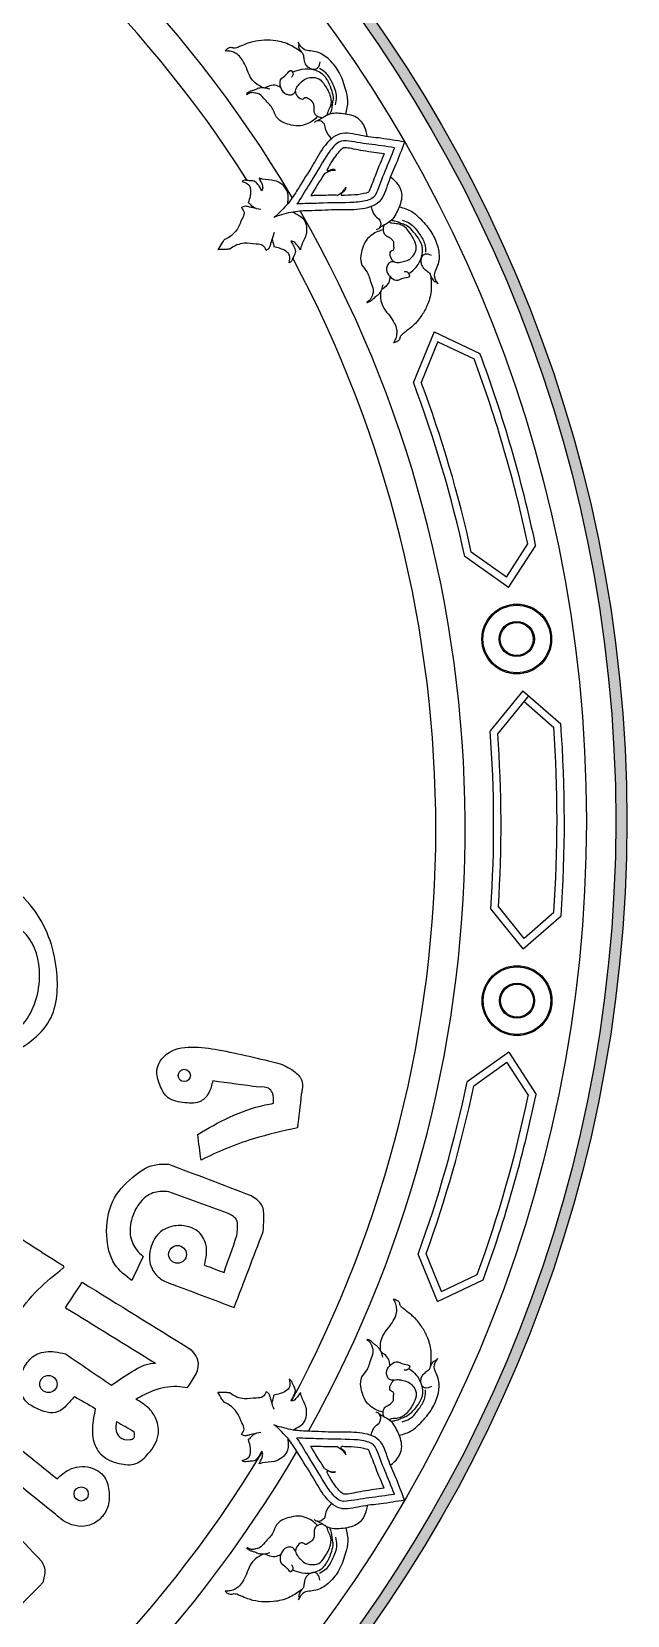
# Model space of a CAD drawing. Header units: millimetres. Extents: x -244126 to 368105, y -173968 to 259060.
# Drawn here: x -169177 to -168868, y 75239 to 76061 of the extents above; entities that cross this region are included whole.
import ezdxf
from ezdxf.enums import TextEntityAlignment as Align

# ---------------------------------------------------------------- set-up
doc = ezdxf.new("R2010")
doc.units = ezdxf.units.MM
doc.header["$MEASUREMENT"] = 0
for name, color, linetype in [('A00-TITLEBLOCK+XREF', 7, 'Continuous'), ('HEADtext', 7, 'Continuous'), ('LOGO', 7, 'Continuous')]:
    doc.layers.add(name, color=color, linetype=linetype)
doc.styles.add('Cordia2', font='cordia.shx', dxfattribs={"height": 0.2})

# ---------------------------------------------------------------- blocks, each defined once
blk = doc.blocks.new('LOGO-DPT')
at = {"layer": 'LOGO'}
h = blk.add_hatch(color=256, dxfattribs=at)
edge = h.paths.add_edge_path(flags=17)
edge.add_arc((-0.0088, 1.9995), 1.9837, 0, 360)
edge = h.paths.add_edge_path()
edge.add_arc((-0.0088, 1.9995), 1.9995, 0, 360)
for p, q in [((1.7151, 2.6988), (1.6855, 2.6268)), ((1.7151, 2.6988), (1.7807, 2.6679)), ((1.7207, 2.6849), (1.6967, 2.6266)), ((1.7106, 2.6893), (1.7111, 2.6891)), ((1.7206, 2.6846), (1.7723, 2.6603)), ((1.8214, 2.3332), (1.7589, 2.3778)), ((1.8186, 2.3481), (1.7683, 2.384)), ((1.8185, 2.3481), (1.8492, 2.3956)), ((1.8214, 2.3332), (1.8604, 2.3935)), ((1.8126, 2.3389), (1.8128, 2.3393)), ((1.8422, 2.1857), (1.7953, 2.1282)), ((1.8504, 2.1791), (1.8061, 2.1248)), ((1.8353, 2.1778), (1.8356, 2.1776)), ((1.8422, 2.1857), (1.8964, 2.1384)), ((1.8435, 2.1707), (1.8862, 2.1333)), ((1.8426, 1.8167), (1.7963, 1.8741)), ((1.844, 1.8317), (1.807, 1.8775)), ((1.8426, 1.8167), (1.8966, 1.864)), ((1.8439, 1.8318), (1.8865, 1.869)), ((1.8356, 1.8246), (1.836, 1.8249)), ((1.822, 1.6691), (1.7623, 1.6265)), ((1.8192, 1.6542), (1.7718, 1.6203)), ((1.8132, 1.6634), (1.8134, 1.663)), ((1.8191, 1.6542), (1.8499, 1.6066)), ((1.822, 1.6691), (1.861, 1.6087)), ((1.7202, 1.3128), (1.6924, 1.3804)), ((1.7257, 1.327), (1.7037, 1.3806)), ((1.7202, 1.3128), (1.7853, 1.3435)), ((1.7257, 1.327), (1.7769, 1.3512))]:
    blk.add_line(p, q, dxfattribs=at)
for centre, radius in [((-0.0088, 1.9995), 1.9995), ((-0.0088, 1.9995), 1.9837), ((-0.0088, 1.9995), 1.9417), ((1.8333, 2.2597), 0.0499), ((1.8333, 2.2597), 0.0483), ((1.8333, 2.2597), 0.0252), ((1.8333, 2.2597), 0.0236), ((1.8337, 1.7427), 0.0499), ((1.8337, 1.7427), 0.0483), ((1.8337, 1.7427), 0.0252), ((1.8337, 1.7427), 0.0236), ((1.358, 1.6358), 0.00876), ((1.3483, 1.38), 0.0127), ((1.1637, 1.1946), 0.0123), ((1.2105, 1.0375), 0.0102)]:
    blk.add_circle(centre, radius, dxfattribs=at)
for centre, radius, start, end in [((-0.0088, 1.9889), 1.7684, 30.6753, 88.728), ((-0.0088, 1.9889), 1.7264, 32.4477, 87.7681), ((-0.0088, 1.9889), 1.7684, 330.835, 29.9151), ((-0.0088, 1.9889), 1.7264, 331.6979, 28.174), ((-0.0088, 1.9995), 1.8997, 12.0345, 20.355), ((-0.0088, 1.9995), 1.9102, 11.9041, 20.4837), ((0.0004, 1.9942), 1.7999, 12.305, 20.5773), ((0.0004, 1.9942), 1.8104, 12.4333, 20.4464), ((0.0004, 1.9942), 1.7999, 356.1749, 4.2689), ((-0.0088, 1.9995), 1.8997, 356.0628, 4.0404), ((-0.0088, 1.9995), 1.9102, 355.9325, 4.1705), ((0.0004, 1.9942), 1.8104, 356.3048, 4.1362), ((0.0004, 1.9942), 1.7999, 340.0606, 348.212), ((0.0004, 1.9942), 1.8104, 340.1894, 348.082), ((-0.0088, 1.9995), 1.9102, 339.9153, 348.1949), ((-0.0088, 1.9995), 1.8997, 340.0454, 348.0648), ((-0.0088, 1.9889), 1.7684, 270.6414, 329.7542), ((-0.0088, 1.9889), 1.7264, 271.9438, 328.8955)]:
    blk.add_arc(centre, radius, start, end, dxfattribs=at)
for points in [[(1.4326, 3.1049), (1.4284, 3.1045), (1.4235, 3.1052), (1.4189, 3.1028), (1.4162, 3.1004)], [(1.4326, 3.1049), (1.4284, 3.1045), (1.4235, 3.1052), (1.4189, 3.1028), (1.4162, 3.1004)], [(1.5261, 3.098), (1.5095, 3.1087), (1.4889, 3.115), (1.4728, 3.1158), (1.4559, 3.1135), (1.449, 3.1114), (1.4383, 3.1071), (1.4326, 3.1049)], [(1.5261, 3.098), (1.5095, 3.1087), (1.4889, 3.115), (1.4728, 3.1158), (1.4559, 3.1135), (1.449, 3.1114), (1.4383, 3.1071), (1.4326, 3.1049)], [(1.5888, 3.0101), (1.5918, 3.0293), (1.5886, 3.0457), (1.5794, 3.0697), (1.5656, 3.0877), (1.5483, 3.0985), (1.5383, 3.1004), (1.5294, 3.1023), (1.5208, 3.1131)], [(1.5261, 3.098), (1.5236, 3.1018), (1.5218, 3.1075), (1.5221, 3.1092), (1.5208, 3.1131)], [(1.5888, 3.0101), (1.5918, 3.0293), (1.5886, 3.0457), (1.5794, 3.0697), (1.5656, 3.0877), (1.5483, 3.0985), (1.5383, 3.1004), (1.5294, 3.1023), (1.5208, 3.1131)], [(1.5261, 3.098), (1.5236, 3.1018), (1.5218, 3.1075), (1.5221, 3.1092), (1.5208, 3.1131)], [(1.4707, 3.0476), (1.4594, 3.0546), (1.4523, 3.0634), (1.4468, 3.0763), (1.4412, 3.0872), (1.435, 3.0945), (1.4291, 3.0982), (1.4215, 3.1002), (1.4162, 3.1004)], [(1.4707, 3.0476), (1.4594, 3.0546), (1.4523, 3.0634), (1.4468, 3.0763), (1.4412, 3.0872), (1.435, 3.0945), (1.4291, 3.0982), (1.4215, 3.1002), (1.4162, 3.1004)], [(1.5516, 3.0848), (1.5485, 3.0761), (1.545, 3.0741), (1.5385, 3.075), (1.5335, 3.0785), (1.53, 3.0854), (1.529, 3.0916), (1.5283, 3.095), (1.5261, 3.098)], [(1.5516, 3.0848), (1.5485, 3.0761), (1.545, 3.0741), (1.5385, 3.075), (1.5335, 3.0785), (1.53, 3.0854), (1.529, 3.0916), (1.5283, 3.095), (1.5261, 3.098)], [(1.5171, 3.0435), (1.5122, 3.0378), (1.5063, 3.0376), (1.5017, 3.0394), (1.496, 3.0483), (1.4956, 3.0589), (1.5043, 3.0671), (1.5107, 3.0725), (1.5135, 3.0667), (1.5112, 3.0628)], [(1.5171, 3.0435), (1.5122, 3.0378), (1.5063, 3.0376), (1.5017, 3.0394), (1.496, 3.0483), (1.4956, 3.0589), (1.5043, 3.0671), (1.5107, 3.0725), (1.5135, 3.0667), (1.5112, 3.0628)], [(1.5128, 3.07), (1.5262, 3.0742), (1.5442, 3.0732), (1.5534, 3.0691), (1.5635, 3.0563), (1.5687, 3.0433), (1.5706, 3.0315), (1.5694, 3.0243), (1.5688, 3.0188), (1.5678, 3.0147), (1.5662, 3.0101)], [(1.5128, 3.07), (1.5262, 3.0742), (1.5442, 3.0732), (1.5534, 3.0691), (1.5635, 3.0563), (1.5687, 3.0433), (1.5706, 3.0315), (1.5694, 3.0243), (1.5688, 3.0188), (1.5678, 3.0147), (1.5662, 3.0101)], [(1.5552, 3.0045), (1.5472, 3.0077), (1.5441, 3.0121), (1.5438, 3.0185), (1.541, 3.0281), (1.5356, 3.0317), (1.5311, 3.0336), (1.527, 3.0312), (1.5237, 3.0321), (1.5181, 3.0389), (1.5171, 3.0434), (1.52, 3.0501), (1.525, 3.0558), (1.5317, 3.0607), (1.5396, 3.0625), (1.5501, 3.0607), (1.5586, 3.0517), (1.5668, 3.0347), (1.5666, 3.0206), (1.5631, 3.013), (1.5622, 3.0085)], [(1.5552, 3.0045), (1.5472, 3.0077), (1.5441, 3.0121), (1.5438, 3.0185), (1.541, 3.0281), (1.5356, 3.0317), (1.5311, 3.0336), (1.527, 3.0312), (1.5237, 3.0321), (1.5181, 3.0389), (1.5171, 3.0434), (1.52, 3.0501), (1.525, 3.0558), (1.5317, 3.0607), (1.5396, 3.0625), (1.5501, 3.0607), (1.5586, 3.0517), (1.5668, 3.0347), (1.5666, 3.0206), (1.5631, 3.013), (1.5622, 3.0085)], [(1.5741, 3.0235), (1.5757, 3.0345), (1.5692, 3.0552), (1.5606, 3.0687), (1.5512, 3.0753)], [(1.5741, 3.0235), (1.5757, 3.0345), (1.5692, 3.0552), (1.5606, 3.0687), (1.5512, 3.0753)], [(1.4477, 3.0383), (1.4473, 3.0383), (1.4472, 3.0386), (1.4473, 3.0389), (1.4476, 3.0395)], [(1.4477, 3.0383), (1.4473, 3.0383), (1.4472, 3.0386), (1.4473, 3.0389), (1.4476, 3.0395)], [(1.4803, 3.0458), (1.4733, 3.0473), (1.4681, 3.0476), (1.4631, 3.0466), (1.4571, 3.044), (1.4523, 3.0427), (1.4476, 3.0395)], [(1.4803, 3.0458), (1.4733, 3.0473), (1.4681, 3.0476), (1.4631, 3.0466), (1.4571, 3.044), (1.4523, 3.0427), (1.4476, 3.0395)], [(1.4503, 3.0397), (1.4495, 3.0393), (1.4487, 3.0389), (1.4477, 3.0383)], [(1.4503, 3.0397), (1.4495, 3.0393), (1.4487, 3.0389), (1.4477, 3.0383)], [(1.5486, 3.0068), (1.5428, 3.0012), (1.5347, 2.9966), (1.5241, 2.9933), (1.5108, 2.9945), (1.5007, 2.9975), (1.4899, 3.0057), (1.4847, 3.0171), (1.4802, 3.0234), (1.4731, 3.0309), (1.4654, 3.0386), (1.4593, 3.0402), (1.4548, 3.0408), (1.4503, 3.0397)], [(1.5486, 3.0068), (1.5428, 3.0012), (1.5347, 2.9966), (1.5241, 2.9933), (1.5108, 2.9945), (1.5007, 2.9975), (1.4899, 3.0057), (1.4847, 3.0171), (1.4802, 3.0234), (1.4731, 3.0309), (1.4654, 3.0386), (1.4593, 3.0402), (1.4548, 3.0408), (1.4503, 3.0397)], [(1.496, 3.0482), (1.4874, 3.0513), (1.4781, 3.0496), (1.4733, 3.0473)], [(1.496, 3.0482), (1.4874, 3.0513), (1.4781, 3.0496), (1.4733, 3.0473)], [(1.6196, 2.978), (1.6158, 2.992), (1.6067, 3.0036), (1.5849, 3.0106), (1.5644, 3.0095), (1.5532, 3.0033), (1.5483, 3.0007)], [(1.6196, 2.978), (1.6158, 2.992), (1.6067, 3.0036), (1.5849, 3.0106), (1.5644, 3.0095), (1.5532, 3.0033), (1.5483, 3.0007)], [(1.5685, 2.9754), (1.5603, 2.9874), (1.5582, 2.9959), (1.5478, 3.0005), (1.5435, 2.998)], [(1.5685, 2.9754), (1.5603, 2.9874), (1.5582, 2.9959), (1.5478, 3.0005), (1.5435, 2.998)], [(1.6728, 2.9703), (1.6392, 2.9755), (1.6102, 2.9795), (1.5807, 2.9819), (1.5572, 2.9626), (1.5411, 2.9365), (1.5215, 2.9049), (1.5084, 2.8851), (1.4897, 2.8653)], [(1.6728, 2.9703), (1.6605, 2.9386), (1.6494, 2.9116), (1.6367, 2.8848), (1.6084, 2.8741), (1.5777, 2.8732), (1.5405, 2.872), (1.5168, 2.8706), (1.4903, 2.8643)], [(1.4406, 2.9139), (1.4502, 2.9089), (1.452, 2.8926), (1.4495, 2.8835)], [(1.4649, 2.9184), (1.4691, 2.9093), (1.4699, 2.9031), (1.4686, 2.9004)], [(1.506, 2.8824), (1.5046, 2.901), (1.487, 2.9149), (1.4694, 2.9172), (1.4649, 2.9184)], [(1.5763, 2.8937), (1.5867, 2.902), (1.5887, 2.9056)], [(1.5887, 2.9056), (1.5873, 2.9008), (1.5838, 2.8976), (1.5822, 2.8956), (1.5826, 2.8939)], [(1.6528, 2.9205), (1.663, 2.9101), (1.6686, 2.8964), (1.6638, 2.8741), (1.6525, 2.8569), (1.6416, 2.8503), (1.6368, 2.8474)], [(1.6528, 2.9205), (1.663, 2.9101), (1.6686, 2.8964), (1.6638, 2.8741), (1.6525, 2.8569), (1.6416, 2.8503), (1.6368, 2.8474)], [(1.4396, 2.8764), (1.4434, 2.8688), (1.4404, 2.8598), (1.4328, 2.8444), (1.4255, 2.8365), (1.4152, 2.8306)], [(1.4605, 2.8751), (1.4513, 2.8772), (1.4461, 2.8783), (1.442, 2.8777), (1.4396, 2.8763)], [(1.4676, 2.8737), (1.4558, 2.8775), (1.4511, 2.8824), (1.4495, 2.8835)], [(1.6251, 2.8775), (1.6313, 2.8643), (1.6377, 2.8583), (1.6365, 2.847), (1.6321, 2.8445)], [(1.6251, 2.8775), (1.6313, 2.8643), (1.6377, 2.8583), (1.6365, 2.847), (1.6321, 2.8445)], [(1.6652, 2.8777), (1.6834, 2.8707), (1.696, 2.8598), (1.7121, 2.8398), (1.7208, 2.8188), (1.7215, 2.7984), (1.7182, 2.7888), (1.7154, 2.7802), (1.7204, 2.7673)], [(1.6652, 2.8777), (1.6834, 2.8707), (1.696, 2.8598), (1.7121, 2.8398), (1.7208, 2.8188), (1.7215, 2.7984), (1.7182, 2.7888), (1.7154, 2.7802), (1.7204, 2.7673)], [(1.5133, 2.8698), (1.5287, 2.8594), (1.5319, 2.8372), (1.5251, 2.8208), (1.5239, 2.8162)], [(1.6436, 2.8514), (1.6424, 2.8429), (1.6446, 2.8381), (1.65, 2.8345), (1.657, 2.8273), (1.6573, 2.8208), (1.6568, 2.816), (1.6526, 2.8136), (1.6517, 2.8103), (1.6548, 2.802), (1.6582, 2.799), (1.6654, 2.7981), (1.6729, 2.7997), (1.6805, 2.8029), (1.686, 2.8089), (1.6897, 2.8189), (1.6862, 2.8308), (1.6755, 2.8464), (1.6632, 2.8532), (1.6549, 2.854), (1.6506, 2.8554)], [(1.6436, 2.8514), (1.6424, 2.8429), (1.6446, 2.8381), (1.65, 2.8345), (1.657, 2.8273), (1.6573, 2.8208), (1.6568, 2.816), (1.6526, 2.8136), (1.6517, 2.8103), (1.6548, 2.802), (1.6582, 2.799), (1.6654, 2.7981), (1.6729, 2.7997), (1.6805, 2.8029), (1.686, 2.8089), (1.6897, 2.8189), (1.6862, 2.8308), (1.6755, 2.8464), (1.6632, 2.8532), (1.6549, 2.854), (1.6506, 2.8554)], [(1.6791, 2.782), (1.6895, 2.7914), (1.6976, 2.8075), (1.6986, 2.8176), (1.6926, 2.8327), (1.684, 2.8437), (1.6747, 2.8512), (1.6678, 2.8538), (1.6628, 2.8561), (1.6587, 2.8572), (1.6539, 2.8581)], [(1.6791, 2.782), (1.6895, 2.7914), (1.6976, 2.8075), (1.6986, 2.8176), (1.6926, 2.8327), (1.684, 2.8437), (1.6747, 2.8512), (1.6678, 2.8538), (1.6628, 2.8561), (1.6587, 2.8572), (1.6539, 2.8581)], [(1.6695, 2.8583), (1.6798, 2.8542), (1.6945, 2.8381), (1.7019, 2.8239), (1.7029, 2.8126)], [(1.6695, 2.8583), (1.6798, 2.8542), (1.6945, 2.8381), (1.7019, 2.8239), (1.7029, 2.8126)], [(1.4842, 2.834), (1.4814, 2.825), (1.4798, 2.82), (1.4772, 2.8167), (1.4749, 2.8153)], [(1.4866, 2.8409), (1.4839, 2.8289), (1.4858, 2.8223), (1.4859, 2.8204)], [(1.6422, 2.8445), (1.6346, 2.8423), (1.6265, 2.8376), (1.6183, 2.8301), (1.6127, 2.818), (1.6103, 2.8078), (1.612, 2.7943), (1.6193, 2.7841), (1.6224, 2.777), (1.6254, 2.7671), (1.6282, 2.7566), (1.6266, 2.7505), (1.6248, 2.7463), (1.6216, 2.743)], [(1.6422, 2.8445), (1.6346, 2.8423), (1.6265, 2.8376), (1.6183, 2.8301), (1.6127, 2.818), (1.6103, 2.8078), (1.612, 2.7943), (1.6193, 2.7841), (1.6224, 2.777), (1.6254, 2.7671), (1.6282, 2.7566), (1.6266, 2.7505), (1.6248, 2.7463), (1.6216, 2.743)], [(1.4749, 2.8153), (1.4702, 2.8224), (1.4608, 2.8243), (1.4438, 2.8254), (1.4333, 2.823), (1.423, 2.8171)], [(1.5078, 2.7974), (1.5083, 2.8083), (1.495, 2.818), (1.4859, 2.8204)], [(1.5239, 2.8162), (1.5181, 2.8244), (1.5131, 2.8282), (1.5101, 2.8284)], [(1.7114, 2.8081), (1.7022, 2.8098), (1.6987, 2.8078), (1.6963, 2.8017), (1.6968, 2.7957), (1.701, 2.7891), (1.7059, 2.7851), (1.7085, 2.7828), (1.71, 2.7795)], [(1.7114, 2.8081), (1.7022, 2.8098), (1.6987, 2.8078), (1.6963, 2.8017), (1.6968, 2.7957), (1.701, 2.7891), (1.7059, 2.7851), (1.7085, 2.7828), (1.71, 2.7795)], [(1.6584, 2.7989), (1.651, 2.7975), (1.6478, 2.7925), (1.6471, 2.7876), (1.6519, 2.7782), (1.6609, 2.7726), (1.6724, 2.776), (1.6802, 2.7788), (1.6766, 2.7842), (1.6721, 2.7842)], [(1.6584, 2.7989), (1.651, 2.7975), (1.6478, 2.7925), (1.6471, 2.7876), (1.6519, 2.7782), (1.6609, 2.7726), (1.6724, 2.776), (1.6802, 2.7788), (1.6766, 2.7842), (1.6721, 2.7842)], [(1.6419, 2.7659), (1.6398, 2.7591), (1.6373, 2.7544), (1.634, 2.7506), (1.6288, 2.7467), (1.6252, 2.7432), (1.6201, 2.7408)], [(1.6419, 2.7659), (1.6398, 2.7591), (1.6373, 2.7544), (1.634, 2.7506), (1.6288, 2.7467), (1.6252, 2.7432), (1.6201, 2.7408)], [(1.6519, 2.7783), (1.6502, 2.7693), (1.6441, 2.7621), (1.6398, 2.7591)], [(1.6519, 2.7783), (1.6502, 2.7693), (1.6441, 2.7621), (1.6398, 2.7591)], [(1.71, 2.7795), (1.711, 2.7597), (1.7061, 2.7387), (1.6987, 2.7244), (1.6884, 2.7109), (1.6831, 2.7059), (1.674, 2.6988), (1.6693, 2.6951)], [(1.71, 2.7795), (1.711, 2.7597), (1.7061, 2.7387), (1.6987, 2.7244), (1.6884, 2.7109), (1.6831, 2.7059), (1.674, 2.6988), (1.6693, 2.6951)], [(1.71, 2.7795), (1.712, 2.7754), (1.7161, 2.771), (1.7177, 2.7704), (1.7204, 2.7673)], [(1.71, 2.7795), (1.712, 2.7754), (1.7161, 2.771), (1.7177, 2.7704), (1.7204, 2.7673)], [(1.6191, 2.7414), (1.6189, 2.7411), (1.6192, 2.7409), (1.6195, 2.7408), (1.6201, 2.7408)], [(1.6191, 2.7414), (1.6189, 2.7411), (1.6192, 2.7409), (1.6195, 2.7408), (1.6201, 2.7408)], [(1.6216, 2.743), (1.6209, 2.7425), (1.6202, 2.742), (1.6191, 2.7414)], [(1.6216, 2.743), (1.6209, 2.7425), (1.6202, 2.742), (1.6191, 2.7414)], [(1.6387, 2.7567), (1.6391, 2.7433), (1.6432, 2.7329), (1.6516, 2.7217), (1.6582, 2.7113), (1.6615, 2.7023), (1.6616, 2.6953), (1.6596, 2.6877), (1.6572, 2.6831)], [(1.6387, 2.7567), (1.6391, 2.7433), (1.6432, 2.7329), (1.6516, 2.7217), (1.6582, 2.7113), (1.6615, 2.7023), (1.6616, 2.6953), (1.6596, 2.6877), (1.6572, 2.6831)], [(1.6693, 2.6951), (1.6668, 2.6916), (1.6649, 2.687), (1.6606, 2.6842), (1.6572, 2.6831)], [(1.6693, 2.6951), (1.6668, 2.6916), (1.6649, 2.687), (1.6606, 2.6842), (1.6572, 2.6831)], [(1.1021, 1.6611), (1.1654, 1.7146), (1.1752, 1.7876), (1.1411, 1.8752), (1.1046, 1.9068), (1.0489, 1.9186)], [(1.0705, 1.6708), (1.1216, 1.7025), (1.1508, 1.7706), (1.1362, 1.8314), (1.0948, 1.863), (1.0496, 1.8742)], [(1.3986, 1.6279), (1.3931, 1.6111), (1.3819, 1.5992), (1.3588, 1.5968), (1.3349, 1.604), (1.3229, 1.6223), (1.3189, 1.6438), (1.3325, 1.6661), (1.3684, 1.6764), (1.4066, 1.6724), (1.4951, 1.6525)], [(1.4951, 1.6525), (1.5166, 1.6406), (1.5261, 1.6279), (1.5253, 1.6088)], [(1.4648, 1.6191), (1.3986, 1.6279)], [(1.4855, 1.596), (1.4839, 1.6111), (1.4783, 1.6175), (1.4648, 1.6191)], [(1.5253, 1.6088), (1.5198, 1.561)], [(1.3771, 1.5515), (1.4225, 1.5761), (1.4735, 1.5936), (1.4855, 1.596)], [(1.3819, 1.5148), (1.3771, 1.5515)], [(1.5198, 1.561), (1.4568, 1.5451), (1.417, 1.5308), (1.3819, 1.5148)], [(1.2828, 1.3425), (1.2587, 1.3656), (1.2471, 1.407), (1.2558, 1.4561), (1.2837, 1.4898), (1.3149, 1.5077), (1.3348, 1.509)], [(1.4534, 1.4638), (1.3348, 1.509)], [(1.3358, 1.4696), (1.3156, 1.4686), (1.2972, 1.4571), (1.2847, 1.4359), (1.2808, 1.4079), (1.2895, 1.3868), (1.2992, 1.3771)], [(1.4197, 1.4388), (1.3358, 1.4696)], [(1.4708, 1.4128), (1.4717, 1.4311), (1.4688, 1.4503), (1.4534, 1.4638)], [(1.4332, 1.407), (1.4341, 1.4176), (1.4322, 1.4301), (1.4197, 1.4388)], [(1.1096, 1.412), (1.1845, 1.3639)], [(1.3869, 1.3646), (1.3888, 1.3945), (1.3763, 1.4137), (1.3599, 1.4205), (1.3387, 1.4195), (1.3223, 1.4108), (1.3088, 1.3839), (1.3088, 1.3685), (1.3175, 1.3511), (1.3319, 1.3405), (1.3454, 1.3357)], [(1.4148, 1.354), (1.4332, 1.407)], [(1.4293, 1.304), (1.4708, 1.4128)], [(1.0912, 1.2283), (1.1178, 1.2897), (1.1489, 1.3296), (1.1845, 1.3601)], [(1.1845, 1.3601), (1.1856, 1.3611), (1.1856, 1.3628), (1.1845, 1.3639)], [(1.2992, 1.3771), (1.2828, 1.3425)], [(1.3869, 1.3646), (1.4148, 1.354)], [(1.1882, 1.3038), (1.212, 1.3402)], [(1.212, 1.3402), (1.3663, 1.2447)], [(1.3454, 1.3357), (1.4293, 1.304)], [(1.6387, 1.2423), (1.6391, 1.2556), (1.6432, 1.2661), (1.6516, 1.2773), (1.6582, 1.2876), (1.6615, 1.2967), (1.6616, 1.3036), (1.6596, 1.3112), (1.6572, 1.3159)], [(1.6387, 1.2423), (1.6391, 1.2556), (1.6432, 1.2661), (1.6516, 1.2773), (1.6582, 1.2876), (1.6615, 1.2967), (1.6616, 1.3036), (1.6596, 1.3112), (1.6572, 1.3159)], [(1.6693, 1.3039), (1.6668, 1.3074), (1.6649, 1.312), (1.6606, 1.3147), (1.6572, 1.3159)], [(1.6693, 1.3039), (1.6668, 1.3074), (1.6649, 1.312), (1.6606, 1.3147), (1.6572, 1.3159)], [(1.1882, 1.3038), (1.3169, 1.2243)], [(1.71, 1.2195), (1.711, 1.2392), (1.7061, 1.2602), (1.6987, 1.2746), (1.6884, 1.2881), (1.6831, 1.293), (1.674, 1.3001), (1.6693, 1.3039)], [(1.71, 1.2195), (1.711, 1.2392), (1.7061, 1.2602), (1.6987, 1.2746), (1.6884, 1.2881), (1.6831, 1.293), (1.674, 1.3001), (1.6693, 1.3039)], [(1.6422, 1.1544), (1.6346, 1.1567), (1.6265, 1.1613), (1.6183, 1.1689), (1.6127, 1.181), (1.6103, 1.1912), (1.612, 1.2047), (1.6193, 1.2149), (1.6224, 1.2219), (1.6254, 1.2319), (1.6282, 1.2424), (1.6266, 1.2484), (1.6248, 1.2527), (1.6216, 1.256)], [(1.6422, 1.1544), (1.6346, 1.1567), (1.6265, 1.1613), (1.6183, 1.1689), (1.6127, 1.181), (1.6103, 1.1912), (1.612, 1.2047), (1.6193, 1.2149), (1.6224, 1.2219), (1.6254, 1.2319), (1.6282, 1.2424), (1.6266, 1.2484), (1.6248, 1.2527), (1.6216, 1.256)], [(1.6191, 1.2576), (1.6189, 1.2579), (1.6192, 1.2581), (1.6195, 1.2582), (1.6201, 1.2582)], [(1.6191, 1.2576), (1.6189, 1.2579), (1.6192, 1.2581), (1.6195, 1.2582), (1.6201, 1.2582)], [(1.6216, 1.256), (1.6209, 1.2565), (1.6202, 1.257), (1.6191, 1.2576)], [(1.6216, 1.256), (1.6209, 1.2565), (1.6202, 1.257), (1.6191, 1.2576)], [(1.6419, 1.2331), (1.6398, 1.2399), (1.6373, 1.2445), (1.634, 1.2484), (1.6288, 1.2523), (1.6252, 1.2557), (1.6201, 1.2582)], [(1.6419, 1.2331), (1.6398, 1.2399), (1.6373, 1.2445), (1.634, 1.2484), (1.6288, 1.2523), (1.6252, 1.2557), (1.6201, 1.2582)], [(1.2009, 1.1768), (1.1897, 1.1642), (1.1778, 1.1552), (1.1451, 1.1604), (1.1295, 1.1723), (1.1228, 1.1954), (1.1317, 1.2229), (1.1481, 1.2377), (1.1726, 1.2407), (1.1882, 1.2377)], [(1.1882, 1.2377), (1.2537, 1.1931)], [(1.2537, 1.1931), (1.2834, 1.2125), (1.3139, 1.2243), (1.3169, 1.2243)], [(1.3626, 1.1897), (1.3773, 1.2288), (1.3712, 1.2398), (1.3663, 1.2447)], [(1.6519, 1.2207), (1.6502, 1.2297), (1.6441, 1.2369), (1.6398, 1.2399)], [(1.6519, 1.2207), (1.6502, 1.2297), (1.6441, 1.2369), (1.6398, 1.2399)], [(1.6584, 1.2), (1.651, 1.2014), (1.6478, 1.2064), (1.6471, 1.2113), (1.6519, 1.2207), (1.6609, 1.2264), (1.6724, 1.223), (1.6802, 1.2201), (1.6766, 1.2148), (1.6721, 1.2148)], [(1.6584, 1.2), (1.651, 1.2014), (1.6478, 1.2064), (1.6471, 1.2113), (1.6519, 1.2207), (1.6609, 1.2264), (1.6724, 1.223), (1.6802, 1.2201), (1.6766, 1.2148), (1.6721, 1.2148)], [(1.6652, 1.1213), (1.6834, 1.1282), (1.696, 1.1392), (1.7121, 1.1592), (1.7208, 1.1801), (1.7215, 1.2005), (1.7182, 1.2101), (1.7154, 1.2188), (1.7204, 1.2317)], [(1.6652, 1.1213), (1.6834, 1.1282), (1.696, 1.1392), (1.7121, 1.1592), (1.7208, 1.1801), (1.7215, 1.2005), (1.7182, 1.2101), (1.7154, 1.2188), (1.7204, 1.2317)], [(1.71, 1.2195), (1.712, 1.2236), (1.7161, 1.228), (1.7177, 1.2286), (1.7204, 1.2317)], [(1.71, 1.2195), (1.712, 1.2236), (1.7161, 1.228), (1.7177, 1.2286), (1.7204, 1.2317)], [(1.5078, 1.2016), (1.5083, 1.1906), (1.495, 1.181), (1.4859, 1.1786)], [(1.5101, 1.1705), (1.5155, 1.1799), (1.5167, 1.1869), (1.5137, 1.1934), (1.51, 1.2003), (1.5078, 1.2016)], [(1.6436, 1.1476), (1.6424, 1.1561), (1.6446, 1.1609), (1.65, 1.1645), (1.657, 1.1717), (1.6573, 1.1781), (1.6568, 1.1829), (1.6526, 1.1854), (1.6517, 1.1887), (1.6548, 1.1969), (1.6582, 1.2), (1.6654, 1.2008), (1.6729, 1.1993), (1.6805, 1.196), (1.686, 1.1901), (1.6897, 1.1801), (1.6862, 1.1682), (1.6755, 1.1526), (1.6632, 1.1457), (1.6549, 1.1449), (1.6506, 1.1436)], [(1.6436, 1.1476), (1.6424, 1.1561), (1.6446, 1.1609), (1.65, 1.1645), (1.657, 1.1717), (1.6573, 1.1781), (1.6568, 1.1829), (1.6526, 1.1854), (1.6517, 1.1887), (1.6548, 1.1969), (1.6582, 1.2), (1.6654, 1.2008), (1.6729, 1.1993), (1.6805, 1.196), (1.686, 1.1901), (1.6897, 1.1801), (1.6862, 1.1682), (1.6755, 1.1526), (1.6632, 1.1457), (1.6549, 1.1449), (1.6506, 1.1436)], [(1.6791, 1.217), (1.6895, 1.2075), (1.6976, 1.1914), (1.6986, 1.1814), (1.6926, 1.1663), (1.684, 1.1553), (1.6747, 1.1478), (1.6678, 1.1452), (1.6628, 1.1429), (1.6587, 1.1418), (1.6539, 1.1409)], [(1.6791, 1.217), (1.6895, 1.2075), (1.6976, 1.1914), (1.6986, 1.1814), (1.6926, 1.1663), (1.684, 1.1553), (1.6747, 1.1478), (1.6678, 1.1452), (1.6628, 1.1429), (1.6587, 1.1418), (1.6539, 1.1409)], [(1.7114, 1.1909), (1.7022, 1.1891), (1.6987, 1.1912), (1.6963, 1.1972), (1.6968, 1.2033), (1.701, 1.2098), (1.7059, 1.2138), (1.7085, 1.2161), (1.71, 1.2195)], [(1.7114, 1.1909), (1.7022, 1.1891), (1.6987, 1.1912), (1.6963, 1.1972), (1.6968, 1.2033), (1.701, 1.2098), (1.7059, 1.2138), (1.7085, 1.2161), (1.71, 1.2195)], [(1.2887, 1.1731), (1.3137, 1.1854), (1.3473, 1.1915), (1.3626, 1.1897)], [(1.4749, 1.1837), (1.4702, 1.1766), (1.4608, 1.1746), (1.4438, 1.1735), (1.4333, 1.1759), (1.423, 1.1819)], [(1.4842, 1.165), (1.4814, 1.174), (1.4798, 1.179), (1.4772, 1.1823), (1.4749, 1.1837)], [(1.4866, 1.158), (1.4839, 1.1701), (1.4858, 1.1767), (1.4859, 1.1786)], [(1.5239, 1.1827), (1.5181, 1.1745), (1.5131, 1.1707), (1.5101, 1.1705)], [(1.5133, 1.1292), (1.5287, 1.1396), (1.5319, 1.1618), (1.5251, 1.1782), (1.5239, 1.1827)], [(1.6695, 1.1406), (1.6798, 1.1448), (1.6945, 1.1608), (1.7019, 1.175), (1.7029, 1.1864)], [(1.6695, 1.1406), (1.6798, 1.1448), (1.6945, 1.1608), (1.7019, 1.175), (1.7029, 1.1864)], [(1.2009, 1.1768), (1.2306, 1.1597)], [(1.2306, 1.1597), (1.2277, 1.1419), (1.2277, 1.1151), (1.2388, 1.0943), (1.2649, 1.081), (1.2887, 1.081), (1.3065, 1.0951), (1.3206, 1.1218), (1.3177, 1.1441), (1.308, 1.159), (1.2887, 1.1731)], [(1.4396, 1.1225), (1.4434, 1.1301), (1.4404, 1.1392), (1.4328, 1.1545), (1.4255, 1.1624), (1.4152, 1.1684)], [(1.1759, 1.0591), (1.0765, 1.139)], [(1.2611, 1.1411), (1.2604, 1.1278), (1.2656, 1.1188), (1.2805, 1.1151), (1.2857, 1.1174), (1.2864, 1.1263)], [(1.2611, 1.1411), (1.2864, 1.1263)], [(1.6728, 1.0286), (1.6392, 1.0234), (1.6102, 1.0195), (1.5807, 1.0171), (1.5572, 1.0363), (1.5411, 1.0625), (1.5215, 1.094), (1.5084, 1.1139), (1.4897, 1.1337)], [(1.6728, 1.0286), (1.6605, 1.0604), (1.6494, 1.0874), (1.6367, 1.1141), (1.6084, 1.1249), (1.5777, 1.1257), (1.5405, 1.127), (1.5168, 1.1284), (1.4903, 1.1346)], [(1.6251, 1.1215), (1.6313, 1.1346), (1.6377, 1.1406), (1.6365, 1.152), (1.6321, 1.1545)], [(1.6251, 1.1215), (1.6313, 1.1346), (1.6377, 1.1406), (1.6365, 1.152), (1.6321, 1.1545)], [(1.6528, 1.0785), (1.663, 1.0888), (1.6686, 1.1025), (1.6638, 1.1249), (1.6525, 1.1421), (1.6416, 1.1487), (1.6368, 1.1516)], [(1.6528, 1.0785), (1.663, 1.0888), (1.6686, 1.1025), (1.6638, 1.1249), (1.6525, 1.1421), (1.6416, 1.1487), (1.6368, 1.1516)], [(1.4605, 1.1239), (1.4513, 1.1218), (1.4461, 1.1207), (1.442, 1.1213), (1.4396, 1.1226)], [(1.4406, 1.0851), (1.4502, 1.0901), (1.452, 1.1064), (1.4495, 1.1155)], [(1.4676, 1.1252), (1.4558, 1.1215), (1.4511, 1.1165), (1.4495, 1.1155)], [(1.506, 1.1165), (1.5046, 1.0979), (1.487, 1.0841), (1.4694, 1.0818), (1.4649, 1.0806)], [(1.1737, 1.0084), (1.0495, 1.1087)], [(1.4686, 1.0987), (1.4632, 1.0893), (1.4577, 1.0848), (1.4506, 1.0841), (1.4428, 1.0839), (1.4406, 1.0851)], [(1.4649, 1.0806), (1.4691, 1.0896), (1.4699, 1.0959), (1.4686, 1.0986)], [(1.5763, 1.1053), (1.5867, 1.0969), (1.5887, 1.0934)], [(1.5887, 1.0934), (1.5873, 1.0982), (1.5838, 1.1014), (1.5822, 1.1034), (1.5826, 1.1051)], [(1.1759, 1.0591), (1.1932, 1.0721), (1.2234, 1.0753), (1.244, 1.0613), (1.2505, 1.0397), (1.2483, 1.0181), (1.2375, 1.0019), (1.2202, 0.9922), (1.1845, 0.9997), (1.1737, 1.0084)], [(1.0584, 1.0423), (1.1544, 0.9408)], [(1.5685, 1.0235), (1.5603, 1.0116), (1.5582, 1.0031), (1.5478, 0.9984), (1.5435, 1.0009)], [(1.5685, 1.0235), (1.5603, 1.0116), (1.5582, 1.0031), (1.5478, 0.9984), (1.5435, 1.0009)], [(1.6196, 1.021), (1.6158, 1.007), (1.6067, 0.9954), (1.5849, 0.9883), (1.5644, 0.9894), (1.5532, 0.9956), (1.5483, 0.9983)], [(1.6196, 1.021), (1.6158, 1.007), (1.6067, 0.9954), (1.5849, 0.9883), (1.5644, 0.9894), (1.5532, 0.9956), (1.5483, 0.9983)], [(1.5486, 0.9922), (1.5428, 0.9977), (1.5347, 1.0024), (1.5241, 1.0057), (1.5108, 1.0045), (1.5007, 1.0015), (1.4899, 0.9933), (1.4847, 0.9818), (1.4802, 0.9756), (1.4731, 0.9681), (1.4654, 0.9604), (1.4593, 0.9588), (1.4548, 0.9581), (1.4503, 0.9593)], [(1.5486, 0.9922), (1.5428, 0.9977), (1.5347, 1.0024), (1.5241, 1.0057), (1.5108, 1.0045), (1.5007, 1.0015), (1.4899, 0.9933), (1.4847, 0.9818), (1.4802, 0.9756), (1.4731, 0.9681), (1.4654, 0.9604), (1.4593, 0.9588), (1.4548, 0.9581), (1.4503, 0.9593)], [(1.5128, 0.929), (1.5262, 0.9247), (1.5442, 0.9257), (1.5534, 0.9299), (1.5635, 0.9427), (1.5687, 0.9556), (1.5706, 0.9674), (1.5694, 0.9747), (1.5688, 0.9802), (1.5678, 0.9843), (1.5662, 0.9889)], [(1.5128, 0.929), (1.5262, 0.9247), (1.5442, 0.9257), (1.5534, 0.9299), (1.5635, 0.9427), (1.5687, 0.9556), (1.5706, 0.9674), (1.5694, 0.9747), (1.5688, 0.9802), (1.5678, 0.9843), (1.5662, 0.9889)], [(1.5552, 0.9944), (1.5472, 0.9913), (1.5441, 0.9869), (1.5438, 0.9804), (1.541, 0.9708), (1.5356, 0.9673), (1.5311, 0.9654), (1.527, 0.9678), (1.5237, 0.9669), (1.5181, 0.9601), (1.5171, 0.9556), (1.52, 0.9489), (1.525, 0.9432), (1.5317, 0.9382), (1.5396, 0.9365), (1.5501, 0.9382), (1.5586, 0.9473), (1.5668, 0.9643), (1.5666, 0.9784), (1.5631, 0.986), (1.5622, 0.9904)], [(1.5552, 0.9944), (1.5472, 0.9913), (1.5441, 0.9869), (1.5438, 0.9804), (1.541, 0.9708), (1.5356, 0.9673), (1.5311, 0.9654), (1.527, 0.9678), (1.5237, 0.9669), (1.5181, 0.9601), (1.5171, 0.9556), (1.52, 0.9489), (1.525, 0.9432), (1.5317, 0.9382), (1.5396, 0.9365), (1.5501, 0.9382), (1.5586, 0.9473), (1.5668, 0.9643), (1.5666, 0.9784), (1.5631, 0.986), (1.5622, 0.9904)], [(1.5888, 0.9889), (1.5918, 0.9697), (1.5886, 0.9533), (1.5794, 0.9293), (1.5656, 0.9113), (1.5483, 0.9005), (1.5383, 0.8986), (1.5294, 0.8966), (1.5208, 0.8859)], [(1.5888, 0.9889), (1.5918, 0.9697), (1.5886, 0.9533), (1.5794, 0.9293), (1.5656, 0.9113), (1.5483, 0.9005), (1.5383, 0.8986), (1.5294, 0.8966), (1.5208, 0.8859)], [(1.5741, 0.9755), (1.5757, 0.9645), (1.5692, 0.9437), (1.5606, 0.9302), (1.5512, 0.9236)], [(1.5741, 0.9755), (1.5757, 0.9645), (1.5692, 0.9437), (1.5606, 0.9302), (1.5512, 0.9236)], [(1.4707, 0.9514), (1.4594, 0.9444), (1.4523, 0.9355), (1.4468, 0.9227), (1.4412, 0.9118), (1.435, 0.9044), (1.4291, 0.9008), (1.4215, 0.8988), (1.4162, 0.8986)], [(1.4707, 0.9514), (1.4594, 0.9444), (1.4523, 0.9355), (1.4468, 0.9227), (1.4412, 0.9118), (1.435, 0.9044), (1.4291, 0.9008), (1.4215, 0.8988), (1.4162, 0.8986)], [(1.4477, 0.9607), (1.4473, 0.9607), (1.4472, 0.9603), (1.4473, 0.96), (1.4476, 0.9595)], [(1.4477, 0.9607), (1.4473, 0.9607), (1.4472, 0.9603), (1.4473, 0.96), (1.4476, 0.9595)], [(1.4803, 0.9532), (1.4733, 0.9516), (1.4681, 0.9514), (1.4631, 0.9524), (1.4571, 0.9549), (1.4523, 0.9563), (1.4476, 0.9595)], [(1.4803, 0.9532), (1.4733, 0.9516), (1.4681, 0.9514), (1.4631, 0.9524), (1.4571, 0.9549), (1.4523, 0.9563), (1.4476, 0.9595)], [(1.4503, 0.9593), (1.4495, 0.9596), (1.4487, 0.96), (1.4477, 0.9607)], [(1.4503, 0.9593), (1.4495, 0.9596), (1.4487, 0.96), (1.4477, 0.9607)], [(1.496, 0.9507), (1.4874, 0.9477), (1.4781, 0.9494), (1.4733, 0.9516)], [(1.496, 0.9507), (1.4874, 0.9477), (1.4781, 0.9494), (1.4733, 0.9516)], [(1.5171, 0.9554), (1.5122, 0.9611), (1.5063, 0.9614), (1.5017, 0.9595), (1.496, 0.9507), (1.4956, 0.94), (1.5043, 0.9318), (1.5107, 0.9265), (1.5135, 0.9323), (1.5112, 0.9361)], [(1.5171, 0.9554), (1.5122, 0.9611), (1.5063, 0.9614), (1.5017, 0.9595), (1.496, 0.9507), (1.4956, 0.94), (1.5043, 0.9318), (1.5107, 0.9265), (1.5135, 0.9323), (1.5112, 0.9361)], [(1.1544, 0.9408), (1.1588, 0.9286), (1.1577, 0.9197), (1.1555, 0.9107)], [(1.1555, 0.9107), (1.1142, 0.8684)], [(1.5516, 0.9141), (1.5485, 0.9229), (1.545, 0.9249), (1.5385, 0.924), (1.5335, 0.9205), (1.53, 0.9136), (1.529, 0.9074), (1.5283, 0.904), (1.5261, 0.901)], [(1.5516, 0.9141), (1.5485, 0.9229), (1.545, 0.9249), (1.5385, 0.924), (1.5335, 0.9205), (1.53, 0.9136), (1.529, 0.9074), (1.5283, 0.904), (1.5261, 0.901)], [(1.4326, 0.8941), (1.4284, 0.8945), (1.4235, 0.8937), (1.4189, 0.8962), (1.4162, 0.8986)], [(1.4326, 0.8941), (1.4284, 0.8945), (1.4235, 0.8937), (1.4189, 0.8962), (1.4162, 0.8986)], [(1.5261, 0.901), (1.5095, 0.8903), (1.4889, 0.884), (1.4728, 0.8832), (1.4559, 0.8854), (1.449, 0.8876), (1.4383, 0.8918), (1.4326, 0.8941)], [(1.5261, 0.901), (1.5095, 0.8903), (1.4889, 0.884), (1.4728, 0.8832), (1.4559, 0.8854), (1.449, 0.8876), (1.4383, 0.8918), (1.4326, 0.8941)], [(1.5261, 0.901), (1.5236, 0.8972), (1.5218, 0.8914), (1.5221, 0.8898), (1.5208, 0.8859)], [(1.5261, 0.901), (1.5236, 0.8972), (1.5218, 0.8914), (1.5221, 0.8898), (1.5208, 0.8859)]]:
    blk.add_spline(points, degree=3, dxfattribs=at)
for points, knots in [([(1.6584, 2.962), (1.6463, 2.9639), (1.6343, 2.9656), (1.6114, 2.9684), (1.5988, 2.971), (1.5833, 2.9726), (1.5805, 2.9717), (1.5708, 2.9637), (1.5658, 2.9571), (1.553, 2.9374), (1.5447, 2.9223), (1.53, 2.8993), (1.525, 2.8903), (1.5188, 2.8814)], [0.0247137, 0.0247137, 0.0247137, 0.0247137, 0.0955258, 0.0955258, 0.1567176, 0.1567176, 0.2028378, 0.2028378, 0.2489579, 0.2489579, 0.3445565, 0.3445565, 0.4037216, 0.4037216, 0.4037216, 0.4037216]), ([(1.6584, 2.962), (1.6539, 2.9506), (1.6494, 2.9394), (1.6405, 2.9181), (1.6363, 2.9059), (1.63, 2.8917), (1.6278, 2.8897), (1.6161, 2.8853), (1.6079, 2.8843), (1.5843, 2.8831), (1.5672, 2.8835), (1.5399, 2.8822), (1.5296, 2.8824), (1.5188, 2.8814)], [0.0247137, 0.0247137, 0.0247137, 0.0247137, 0.0955258, 0.0955258, 0.1567176, 0.1567176, 0.2028378, 0.2028378, 0.2489579, 0.2489579, 0.3445565, 0.3445565, 0.4037216, 0.4037216, 0.4037216, 0.4037216]), ([(1.6436, 2.9534), (1.6342, 2.9546), (1.6246, 2.9558), (1.6041, 2.9592), (1.5946, 2.9614), (1.5849, 2.9621), (1.586, 2.9624), (1.5779, 2.9555), (1.5735, 2.9496), (1.567, 2.9393), (1.5643, 2.9347), (1.5616, 2.93)], [0.0512545, 0.0512545, 0.0512545, 0.0512545, 0.107847, 0.107847, 0.1561618, 0.1561618, 0.2044766, 0.2044766, 0.2527914, 0.2527914, 0.2837913, 0.2837913, 0.2837913, 0.2837913]), ([(1.6436, 2.9534), (1.6398, 2.9441), (1.6359, 2.9348), (1.6287, 2.9164), (1.6258, 2.9082), (1.6213, 2.8978), (1.6224, 2.8992), (1.6179, 2.8971), (1.6122, 2.8956), (1.6001, 2.8942), (1.5936, 2.8941), (1.5854, 2.8939), (1.584, 2.8939), (1.5826, 2.8939)], [0.0509649, 0.0509649, 0.0509649, 0.0509649, 0.110398, 0.110398, 0.1549437, 0.1549437, 0.1949055, 0.1949055, 0.2348673, 0.2348673, 0.2748292, 0.2748292, 0.2831535, 0.2831535, 0.2831535, 0.2831535]), ([(1.5582, 2.9251), (1.5622, 2.9274), (1.5674, 2.9302), (1.5731, 2.93), (1.5743, 2.9299)], [0, 0, 0, 0, 0.0253644, 0.03248818, 0.03248818, 0.03248818, 0.03248818]), ([(1.5743, 2.9299), (1.5728, 2.9305), (1.5698, 2.9316), (1.5662, 2.9298), (1.563, 2.9286), (1.562, 2.9296), (1.5616, 2.93)], [0.0007182, 0.0007182, 0.0007182, 0.0007182, 0.00949288, 0.01848107, 0.02342813, 0.0263409, 0.0263409, 0.0263409, 0.0263409]), ([(1.4481, 2.9152), (1.4462, 2.9155), (1.4436, 2.9159), (1.4413, 2.9143), (1.4406, 2.9139)], [0.05230934, 0.05230934, 0.05230934, 0.05230934, 0.06267297, 0.06741947, 0.06741947, 0.06741947, 0.06741947]), ([(1.4686, 2.9003), (1.4671, 2.9035), (1.4645, 2.9088), (1.458, 2.9152), (1.4523, 2.9145), (1.4489, 2.9151), (1.4481, 2.9152)], [0, 0, 0, 0, 0.02059262, 0.03412525, 0.04774153, 0.05230934, 0.05230934, 0.05230934, 0.05230934]), ([(1.5763, 2.8937), (1.5756, 2.8942), (1.5743, 2.8942), (1.5645, 2.894), (1.5562, 2.8939), (1.5447, 2.8936), (1.5418, 2.8935), (1.5389, 2.8934)], [0.29412523, 0.29412523, 0.29412523, 0.29412523, 0.30110626, 0.30110626, 0.34942109, 0.34942109, 0.36584207, 0.36584207, 0.36584207, 0.36584207]), ([(1.4152, 2.8306), (1.414, 2.8291), (1.4108, 2.8249), (1.4081, 2.819), (1.4059, 2.8162)], [0, 0, 0, 0, 0.0112883, 0.03078382, 0.03078382, 0.03078382, 0.03078382]), ([(1.423, 2.8171), (1.4211, 2.8169), (1.4158, 2.8162), (1.4094, 2.8168), (1.4059, 2.8162)], [0, 0, 0, 0, 0.0112883, 0.03078382, 0.03078382, 0.03078382, 0.03078382]), ([(1.5101, 2.8284), (1.5121, 2.8255), (1.5154, 2.8206), (1.5177, 2.8118), (1.5144, 2.8074), (1.5133, 2.8046), (1.5131, 2.804)], [0, 0, 0, 0, 0.02059262, 0.03412525, 0.04774153, 0.05067841, 0.05067841, 0.05067841, 0.05067841]), ([(1.5131, 2.804), (1.5123, 2.802), (1.5113, 2.799), (1.5086, 2.7977), (1.5078, 2.7974)], [0.05067841, 0.05067841, 0.05067841, 0.05067841, 0.06267297, 0.06759222, 0.06759222, 0.06759222, 0.06759222]), ([(1.423, 1.1819), (1.4211, 1.1821), (1.4158, 1.1828), (1.4094, 1.1822), (1.4059, 1.1827)], [0, 0, 0, 0, 0.0112883, 0.03078382, 0.03078382, 0.03078382, 0.03078382]), ([(1.4152, 1.1684), (1.414, 1.1699), (1.4108, 1.1741), (1.4081, 1.1799), (1.4059, 1.1827)], [0, 0, 0, 0, 0.0112883, 0.03078382, 0.03078382, 0.03078382, 0.03078382]), ([(1.6584, 1.037), (1.6539, 1.0484), (1.6494, 1.0596), (1.6405, 1.0808), (1.6363, 1.093), (1.63, 1.1073), (1.6278, 1.1093), (1.6161, 1.1136), (1.6079, 1.1147), (1.5843, 1.1159), (1.5672, 1.1155), (1.5399, 1.1168), (1.5296, 1.1166), (1.5188, 1.1176)], [0.0247137, 0.0247137, 0.0247137, 0.0247137, 0.0955258, 0.0955258, 0.1567176, 0.1567176, 0.2028378, 0.2028378, 0.2489579, 0.2489579, 0.3445565, 0.3445565, 0.4037216, 0.4037216, 0.4037216, 0.4037216]), ([(1.6584, 1.0369), (1.6463, 1.0351), (1.6343, 1.0334), (1.6114, 1.0305), (1.5988, 1.028), (1.5833, 1.0264), (1.5805, 1.0273), (1.5708, 1.0352), (1.5658, 1.0419), (1.553, 1.0616), (1.5447, 1.0767), (1.53, 1.0997), (1.525, 1.1087), (1.5188, 1.1175)], [0.0247137, 0.0247137, 0.0247137, 0.0247137, 0.0955258, 0.0955258, 0.1567176, 0.1567176, 0.2028378, 0.2028378, 0.2489579, 0.2489579, 0.3445565, 0.3445565, 0.4037216, 0.4037216, 0.4037216, 0.4037216]), ([(1.5763, 1.1053), (1.5756, 1.1048), (1.5743, 1.1048), (1.5645, 1.1049), (1.5562, 1.105), (1.5447, 1.1054), (1.5418, 1.1055), (1.5389, 1.1056)], [0.29412523, 0.29412523, 0.29412523, 0.29412523, 0.30110626, 0.30110626, 0.34942109, 0.34942109, 0.36584207, 0.36584207, 0.36584207, 0.36584207]), ([(1.6436, 1.0456), (1.6398, 1.0548), (1.6359, 1.0641), (1.6287, 1.0826), (1.6258, 1.0907), (1.6213, 1.1012), (1.6224, 1.0998), (1.6179, 1.1019), (1.6122, 1.1034), (1.6001, 1.1047), (1.5936, 1.1049), (1.5854, 1.1051), (1.584, 1.1051), (1.5826, 1.1051)], [0.0509649, 0.0509649, 0.0509649, 0.0509649, 0.110398, 0.110398, 0.1549437, 0.1549437, 0.1949055, 0.1949055, 0.2348673, 0.2348673, 0.2748292, 0.2748292, 0.2831535, 0.2831535, 0.2831535, 0.2831535]), ([(1.5582, 1.0739), (1.5622, 1.0716), (1.5674, 1.0687), (1.5731, 1.069), (1.5743, 1.0691)], [0, 0, 0, 0, 0.0253644, 0.03248818, 0.03248818, 0.03248818, 0.03248818]), ([(1.5743, 1.0691), (1.5728, 1.0685), (1.5698, 1.0674), (1.5662, 1.0691), (1.563, 1.0704), (1.562, 1.0693), (1.5616, 1.069)], [0.0007182, 0.0007182, 0.0007182, 0.0007182, 0.00949288, 0.01848107, 0.02342813, 0.0263409, 0.0263409, 0.0263409, 0.0263409]), ([(1.6436, 1.0456), (1.6342, 1.0444), (1.6246, 1.0432), (1.6041, 1.0397), (1.5946, 1.0375), (1.5849, 1.0369), (1.586, 1.0365), (1.5779, 1.0435), (1.5735, 1.0493), (1.567, 1.0597), (1.5643, 1.0643), (1.5616, 1.069)], [0.0512545, 0.0512545, 0.0512545, 0.0512545, 0.107847, 0.107847, 0.1561618, 0.1561618, 0.2044766, 0.2044766, 0.2527914, 0.2527914, 0.2837913, 0.2837913, 0.2837913, 0.2837913])]:
    blk.add_open_spline(points, degree=3, knots=knots, dxfattribs=at)
for points in [[(1.5582, 2.9251), (1.5519, 2.9147), (1.5453, 2.904), (1.5389, 2.8934)], [(1.4897, 2.8653), (1.4885, 2.8644), (1.4874, 2.8635), (1.486, 2.8625)], [(1.4903, 2.8643), (1.4889, 2.8638), (1.4875, 2.8632), (1.486, 2.8625)], [(1.4897, 1.1337), (1.4885, 1.1346), (1.4874, 1.1355), (1.486, 1.1365)], [(1.4903, 1.1346), (1.4889, 1.1352), (1.4875, 1.1358), (1.486, 1.1365)], [(1.5582, 1.0739), (1.5519, 1.0843), (1.5453, 1.095), (1.5389, 1.1056)]]:
    blk.add_open_spline(points, degree=3, dxfattribs=at)
blk = doc.blocks.new('Titleblock-Andaman2')
at = {"layer": 'A00-TITLEBLOCK+XREF', "color": 4, "xscale": 0.7262243188078131, "yscale": 0.7262243188078131, "zscale": 0.7262243188078131}
blk.add_blockref('LOGO-DPT', (74.763, 30.5841), dxfattribs=at)
at = {"layer": 'HEADtext', "color": 3, "style": 'Cordia2'}
for tag, p in [('P-NAME1', (78.0769, 26.2172)), ('P-NAME2', (78.0769, 25.6172)), ('TITLE1', (78.0769, 16.3834)), ('TITLE2', (78.0769, 15.7834)), ('DRAW-NAME1', (79.3446, 14.9345)), ('DRAW-NAME2', (79.3446, 14.3345))]:
    blk.add_attdef(tag, text='', height=0.2, dxfattribs=at).set_placement(p, align=Align.CENTER)
for tag, p in [('SCALE-A1', (75.8407, 2.5505)), ('SCALE-A3', (75.8407, 2.1827)), ('DATE', (75.3241, 1.33)), ('DWG.NO', (80.3302, 1.33))]:
    blk.add_attdef(tag, p, '', height=0.2, dxfattribs=at)

msp = doc.modelspace()

# ---------------------------------------------------------------- block references
at = {"color": 1, "xscale": 500, "yscale": 500, "zscale": 500}
msp.add_blockref('Titleblock-Andaman2', (-206972.21907, 59632.99742), dxfattribs=at)

doc.saveas('drawing.dxf')
